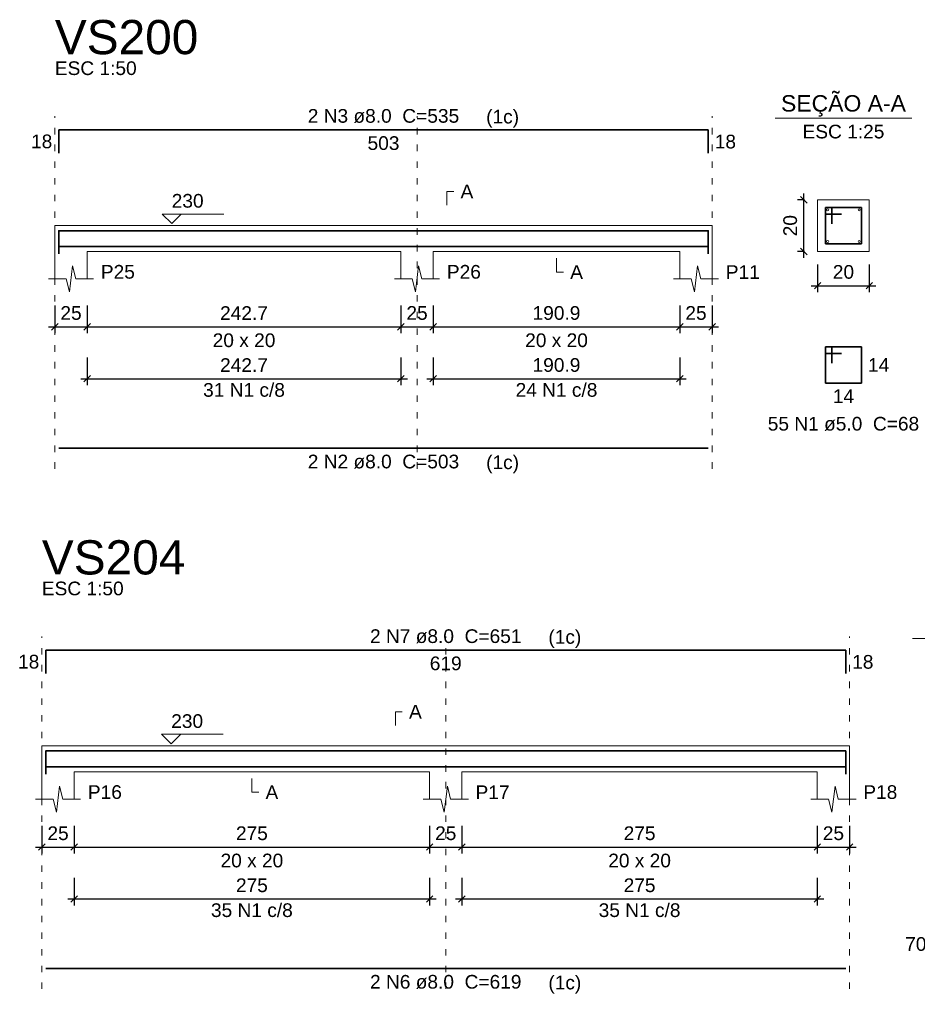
# Model space of a CAD drawing. Header units: millimetres. Extents: x 7 to 580, y -90 to 91.
# Drawn here: x 509.35 to 523.27, y -83.3 to -68.22 of the extents above; entities that cross this region are included whole.
import ezdxf

# ---------------------------------------------------------------- set-up
doc = ezdxf.new("R2010")
doc.units = ezdxf.units.MM
doc.linetypes.add('DOT2', pattern=[3.175, 0, -3.175])
for name, color, linetype, lineweight in [('DT-Barras na forma', 2, 'Continuous', 30), ('DT-Barras no corte', 5, 'Continuous', 5), ('DT-Barras rebatidas', 2, 'Continuous', 30), ('DT-Cotas', 9, 'Continuous', 5), ('DT-Forma', 5, 'Continuous', 5), ('DT-Pontilhado', 9, 'DOT2', 5), ('DT-Textos', 7, 'Continuous', 5), ('DT-Título', 3, 'Continuous', 20)]:
    doc.layers.add(name, color=color, linetype=linetype, lineweight=lineweight)
doc.styles.add('Arial', font='arial.ttf')
doc.styles.get("Standard").update_dxf_attribs({"font": 'arial.ttf'})
doc.dimstyles.new('UM_25.000000', dxfattribs={"dimtxt": 0.18, "dimasz": 0.1, "dimexe": 0.1, "dimexo": 0.2, "dimgap": 0, "dimtad": 1, "dimtih": 1, "dimtoh": 1, "dimdec": 1, "dimlfac": 25, "dimzin": 0, "dimdsep": 46, "dimtxsty": 'Standard', "dimblk": 'CLOSED', "dimblk1": 'CLOSED', "dimblk2": 'CLOSED', "dimcen": 0.09, "dimdle": 0.1, "dimadec": 1, "dimazin": 2, "dimtfac": 1, "dimtdec": 4, "dimtofl": 0, "dimtmove": 0, "dimatfit": 3, "dimldrblk": 'CLOSED', "dimfxl": 1, "dimtolj": 1, "dimarcsym": 0})
doc.dimstyles.new('UM_50.000000', dxfattribs={"dimtxt": 0.18, "dimasz": 0.1, "dimexe": 0.1, "dimexo": 0.2, "dimgap": 0, "dimtad": 1, "dimtih": 1, "dimtoh": 1, "dimdec": 1, "dimlfac": 50, "dimzin": 0, "dimdsep": 46, "dimtxsty": 'Standard', "dimblk": 'CLOSED', "dimblk1": 'CLOSED', "dimblk2": 'CLOSED', "dimcen": 0.09, "dimdle": 0.1, "dimadec": 1, "dimazin": 2, "dimtfac": 1, "dimtdec": 4, "dimtofl": 0, "dimtmove": 0, "dimatfit": 3, "dimldrblk": 'CLOSED', "dimfxl": 1, "dimtolj": 1, "dimarcsym": 0})

# ---------------------------------------------------------------- blocks, each defined once
blk = doc.blocks.new('_OBLIQUE')
at = {"color": 0, "linetype": 'ByBlock', "lineweight": -2}
blk.add_line((-0.5, -0.5), (0.5, 0.5), dxfattribs=at)
blk = doc.blocks.new('*D964')
at = {"layer": 'Defpoints', "color": 0, "transparency": 16777216}
for p in [(509.901, -72.449), (510.401, -72.449), (510.401, -72.979)]:
    blk.add_point(p, dxfattribs=at)
at = {"layer": 'DT-Cotas', "color": 0, "lineweight": -2, "transparency": 16777216}
for p, q in [((509.901, -72.649), (509.901, -73.079)), ((510.401, -72.649), (510.401, -73.079)), ((509.801, -72.979), (510.501, -72.979))]:
    blk.add_line(p, q, dxfattribs=at)
at = {"layer": 'DT-Cotas', "color": 0, "lineweight": -2, "transparency": 16777216, "xscale": 0.1, "yscale": 0.1, "zscale": 0.1, "rotation": 180}
blk.add_blockref('_OBLIQUE', (509.901, -72.979), dxfattribs=at)
at = {"layer": 'DT-Cotas', "color": 0, "lineweight": -2, "transparency": 16777216, "xscale": 0.1, "yscale": 0.1, "zscale": 0.1}
blk.add_blockref('_OBLIQUE', (510.401, -72.979), dxfattribs=at)
at = {"layer": 'DT-Cotas', "transparency": 16777216, "insert": (510.151, -72.767), "char_height": 0.2118, "attachment_point": 5, "rotation": 0.0057, "style": 'Arial'}
blk.add_mtext('\\A1;25', dxfattribs=at)
blk = doc.blocks.new('*D965')
at = {"layer": 'Defpoints', "color": 0, "transparency": 16777216}
for p in [(510.401, -72.449), (515.256, -72.449), (515.256, -72.979)]:
    blk.add_point(p, dxfattribs=at)
at = {"layer": 'DT-Cotas', "color": 0, "lineweight": -2, "transparency": 16777216}
for p, q in [((510.401, -72.649), (510.401, -73.079)), ((515.256, -72.649), (515.256, -73.079)), ((510.301, -72.979), (515.356, -72.979))]:
    blk.add_line(p, q, dxfattribs=at)
at = {"layer": 'DT-Cotas', "color": 0, "lineweight": -2, "transparency": 16777216, "xscale": 0.1, "yscale": 0.1, "zscale": 0.1, "rotation": 180}
blk.add_blockref('_OBLIQUE', (510.401, -72.979), dxfattribs=at)
at = {"layer": 'DT-Cotas', "color": 0, "lineweight": -2, "transparency": 16777216, "xscale": 0.1, "yscale": 0.1, "zscale": 0.1}
blk.add_blockref('_OBLIQUE', (515.256, -72.979), dxfattribs=at)
at = {"layer": 'DT-Cotas', "transparency": 16777216, "insert": (512.828, -72.767), "char_height": 0.2118, "attachment_point": 5, "rotation": 0.0057, "style": 'Arial'}
blk.add_mtext('\\A1;242.7', dxfattribs=at)
blk = doc.blocks.new('*D966')
at = {"layer": 'Defpoints', "color": 0, "transparency": 16777216}
for p in [(515.256, -72.449), (515.756, -72.449), (515.756, -72.979)]:
    blk.add_point(p, dxfattribs=at)
at = {"layer": 'DT-Cotas', "color": 0, "lineweight": -2, "transparency": 16777216}
for p, q in [((515.256, -72.649), (515.256, -73.079)), ((515.756, -72.649), (515.756, -73.079)), ((515.156, -72.979), (515.856, -72.979))]:
    blk.add_line(p, q, dxfattribs=at)
at = {"layer": 'DT-Cotas', "color": 0, "lineweight": -2, "transparency": 16777216, "xscale": 0.1, "yscale": 0.1, "zscale": 0.1, "rotation": 180}
blk.add_blockref('_OBLIQUE', (515.256, -72.979), dxfattribs=at)
at = {"layer": 'DT-Cotas', "color": 0, "lineweight": -2, "transparency": 16777216, "xscale": 0.1, "yscale": 0.1, "zscale": 0.1}
blk.add_blockref('_OBLIQUE', (515.756, -72.979), dxfattribs=at)
at = {"layer": 'DT-Cotas', "transparency": 16777216, "insert": (515.506, -72.767), "char_height": 0.2118, "attachment_point": 5, "rotation": 0.0057, "style": 'Arial'}
blk.add_mtext('\\A1;25', dxfattribs=at)
blk = doc.blocks.new('*D967')
at = {"layer": 'Defpoints', "color": 0, "transparency": 16777216}
for p in [(515.756, -72.449), (519.573, -72.449), (519.573, -72.979)]:
    blk.add_point(p, dxfattribs=at)
at = {"layer": 'DT-Cotas', "color": 0, "lineweight": -2, "transparency": 16777216}
for p, q in [((515.756, -72.649), (515.756, -73.079)), ((519.573, -72.649), (519.573, -73.079)), ((515.656, -72.979), (519.673, -72.979))]:
    blk.add_line(p, q, dxfattribs=at)
at = {"layer": 'DT-Cotas', "color": 0, "lineweight": -2, "transparency": 16777216, "xscale": 0.1, "yscale": 0.1, "zscale": 0.1, "rotation": 180}
blk.add_blockref('_OBLIQUE', (515.756, -72.979), dxfattribs=at)
at = {"layer": 'DT-Cotas', "color": 0, "lineweight": -2, "transparency": 16777216, "xscale": 0.1, "yscale": 0.1, "zscale": 0.1}
blk.add_blockref('_OBLIQUE', (519.573, -72.979), dxfattribs=at)
at = {"layer": 'DT-Cotas', "transparency": 16777216, "insert": (517.664, -72.767), "char_height": 0.2118, "attachment_point": 5, "rotation": 0.0057, "style": 'Arial'}
blk.add_mtext('\\A1;190.9', dxfattribs=at)
blk = doc.blocks.new('*D968')
at = {"layer": 'Defpoints', "color": 0, "transparency": 16777216}
for p in [(519.573, -72.449), (520.073, -72.449), (520.073, -72.979)]:
    blk.add_point(p, dxfattribs=at)
at = {"layer": 'DT-Cotas', "color": 0, "lineweight": -2, "transparency": 16777216}
for p, q in [((519.573, -72.649), (519.573, -73.079)), ((520.073, -72.649), (520.073, -73.079)), ((519.473, -72.979), (520.173, -72.979))]:
    blk.add_line(p, q, dxfattribs=at)
at = {"layer": 'DT-Cotas', "color": 0, "lineweight": -2, "transparency": 16777216, "xscale": 0.1, "yscale": 0.1, "zscale": 0.1, "rotation": 180}
blk.add_blockref('_OBLIQUE', (519.573, -72.979), dxfattribs=at)
at = {"layer": 'DT-Cotas', "color": 0, "lineweight": -2, "transparency": 16777216, "xscale": 0.1, "yscale": 0.1, "zscale": 0.1}
blk.add_blockref('_OBLIQUE', (520.073, -72.979), dxfattribs=at)
at = {"layer": 'DT-Cotas', "transparency": 16777216, "insert": (519.823, -72.767), "char_height": 0.2118, "attachment_point": 5, "rotation": 0.0057, "style": 'Arial'}
blk.add_mtext('\\A1;25', dxfattribs=at)
blk = doc.blocks.new('*D969')
at = {"layer": 'Defpoints', "color": 0, "transparency": 16777216}
for p in [(521.493, -71.014), (521.705, -71.014), (521.705, -71.814)]:
    blk.add_point(p, dxfattribs=at)
at = {"layer": 'DT-Cotas', "color": 0, "lineweight": -2, "transparency": 16777216}
for p, q in [((521.493, -71.914), (521.493, -70.914)), ((521.505, -71.014), (521.393, -71.014)), ((521.505, -71.814), (521.393, -71.814))]:
    blk.add_line(p, q, dxfattribs=at)
at = {"layer": 'DT-Cotas', "color": 0, "lineweight": -2, "transparency": 16777216, "xscale": 0.1, "yscale": 0.1, "zscale": 0.1}
for p, rotation in [((521.493, -71.014), 90), ((521.493, -71.814), 270)]:
    blk.add_blockref('_OBLIQUE', p, dxfattribs=dict(at, rotation=rotation))
at = {"layer": 'DT-Cotas', "transparency": 16777216, "insert": (521.282, -71.414), "char_height": 0.2118, "attachment_point": 5, "rotation": 90, "style": 'Arial'}
blk.add_mtext('\\A1;20', dxfattribs=at)
blk = doc.blocks.new('*D970')
at = {"layer": 'Defpoints', "color": 0, "transparency": 16777216}
for p in [(521.705, -71.814), (522.505, -71.814), (522.505, -72.343)]:
    blk.add_point(p, dxfattribs=at)
at = {"layer": 'DT-Cotas', "color": 0, "lineweight": -2, "transparency": 16777216}
for p, q in [((521.705, -72.014), (521.705, -72.443)), ((522.505, -72.014), (522.505, -72.443)), ((521.605, -72.343), (522.605, -72.343))]:
    blk.add_line(p, q, dxfattribs=at)
at = {"layer": 'DT-Cotas', "color": 0, "lineweight": -2, "transparency": 16777216, "xscale": 0.1, "yscale": 0.1, "zscale": 0.1, "rotation": 180}
blk.add_blockref('_OBLIQUE', (521.705, -72.343), dxfattribs=at)
at = {"layer": 'DT-Cotas', "color": 0, "lineweight": -2, "transparency": 16777216, "xscale": 0.1, "yscale": 0.1, "zscale": 0.1}
blk.add_blockref('_OBLIQUE', (522.505, -72.343), dxfattribs=at)
at = {"layer": 'DT-Cotas', "transparency": 16777216, "insert": (522.105, -72.131), "char_height": 0.2118, "attachment_point": 5, "rotation": 0.0057, "style": 'Arial'}
blk.add_mtext('\\A1;20', dxfattribs=at)
blk = doc.blocks.new('*D953')
at = {"layer": 'Defpoints', "color": 0, "transparency": 16777216}
for p in [(510.401, -73.254), (515.256, -73.254), (515.256, -73.783)]:
    blk.add_point(p, dxfattribs=at)
at = {"layer": 'DT-Cotas', "color": 0, "lineweight": -2, "transparency": 16777216}
for p, q in [((510.401, -73.454), (510.401, -73.883)), ((515.256, -73.454), (515.256, -73.883)), ((510.301, -73.783), (515.356, -73.783))]:
    blk.add_line(p, q, dxfattribs=at)
at = {"layer": 'DT-Cotas', "color": 0, "lineweight": -2, "transparency": 16777216, "xscale": 0.1, "yscale": 0.1, "zscale": 0.1, "rotation": 180}
blk.add_blockref('_OBLIQUE', (510.401, -73.783), dxfattribs=at)
at = {"layer": 'DT-Cotas', "color": 0, "lineweight": -2, "transparency": 16777216, "xscale": 0.1, "yscale": 0.1, "zscale": 0.1}
blk.add_blockref('_OBLIQUE', (515.256, -73.783), dxfattribs=at)
at = {"layer": 'DT-Cotas', "transparency": 16777216, "insert": (512.828, -73.572), "char_height": 0.2118, "attachment_point": 5, "rotation": 0.0057, "style": 'Arial'}
blk.add_mtext('\\A1;242.7', dxfattribs=at)
blk = doc.blocks.new('*D954')
at = {"layer": 'Defpoints', "color": 0, "transparency": 16777216}
for p in [(515.756, -73.254), (519.573, -73.254), (519.573, -73.783)]:
    blk.add_point(p, dxfattribs=at)
at = {"layer": 'DT-Cotas', "color": 0, "lineweight": -2, "transparency": 16777216}
for p, q in [((515.756, -73.454), (515.756, -73.883)), ((519.573, -73.454), (519.573, -73.883)), ((515.656, -73.783), (519.673, -73.783))]:
    blk.add_line(p, q, dxfattribs=at)
at = {"layer": 'DT-Cotas', "color": 0, "lineweight": -2, "transparency": 16777216, "xscale": 0.1, "yscale": 0.1, "zscale": 0.1, "rotation": 180}
blk.add_blockref('_OBLIQUE', (515.756, -73.783), dxfattribs=at)
at = {"layer": 'DT-Cotas', "color": 0, "lineweight": -2, "transparency": 16777216, "xscale": 0.1, "yscale": 0.1, "zscale": 0.1}
blk.add_blockref('_OBLIQUE', (519.573, -73.783), dxfattribs=at)
at = {"layer": 'DT-Cotas', "transparency": 16777216, "insert": (517.664, -73.572), "char_height": 0.2118, "attachment_point": 5, "rotation": 0.0057, "style": 'Arial'}
blk.add_mtext('\\A1;190.9', dxfattribs=at)
blk = doc.blocks.new('*D932')
at = {"layer": 'Defpoints', "color": 0, "transparency": 16777216}
for p in [(509.7, -80.502), (510.2, -80.502), (510.2, -81.032)]:
    blk.add_point(p, dxfattribs=at)
at = {"layer": 'DT-Cotas', "color": 0, "lineweight": -2, "transparency": 16777216}
for p, q in [((509.7, -80.702), (509.7, -81.132)), ((510.2, -80.702), (510.2, -81.132)), ((509.6, -81.032), (510.3, -81.032))]:
    blk.add_line(p, q, dxfattribs=at)
at = {"layer": 'DT-Cotas', "color": 0, "lineweight": -2, "transparency": 16777216, "xscale": 0.1, "yscale": 0.1, "zscale": 0.1, "rotation": 180}
blk.add_blockref('_OBLIQUE', (509.7, -81.032), dxfattribs=at)
at = {"layer": 'DT-Cotas', "color": 0, "lineweight": -2, "transparency": 16777216, "xscale": 0.1, "yscale": 0.1, "zscale": 0.1}
blk.add_blockref('_OBLIQUE', (510.2, -81.032), dxfattribs=at)
at = {"layer": 'DT-Cotas', "transparency": 16777216, "insert": (509.95, -80.82), "char_height": 0.2118, "attachment_point": 5, "rotation": 0.0057, "style": 'Arial'}
blk.add_mtext('\\A1;25', dxfattribs=at)
blk = doc.blocks.new('*D933')
at = {"layer": 'Defpoints', "color": 0, "transparency": 16777216}
for p in [(510.2, -80.502), (515.7, -80.502), (515.7, -81.032)]:
    blk.add_point(p, dxfattribs=at)
at = {"layer": 'DT-Cotas', "color": 0, "lineweight": -2, "transparency": 16777216}
for p, q in [((510.2, -80.702), (510.2, -81.132)), ((515.7, -80.702), (515.7, -81.132)), ((510.1, -81.032), (515.8, -81.032))]:
    blk.add_line(p, q, dxfattribs=at)
at = {"layer": 'DT-Cotas', "color": 0, "lineweight": -2, "transparency": 16777216, "xscale": 0.1, "yscale": 0.1, "zscale": 0.1, "rotation": 180}
blk.add_blockref('_OBLIQUE', (510.2, -81.032), dxfattribs=at)
at = {"layer": 'DT-Cotas', "color": 0, "lineweight": -2, "transparency": 16777216, "xscale": 0.1, "yscale": 0.1, "zscale": 0.1}
blk.add_blockref('_OBLIQUE', (515.7, -81.032), dxfattribs=at)
at = {"layer": 'DT-Cotas', "transparency": 16777216, "insert": (512.95, -80.82), "char_height": 0.2118, "attachment_point": 5, "rotation": 0.0057, "style": 'Arial'}
blk.add_mtext('\\A1;275', dxfattribs=at)
blk = doc.blocks.new('*D934')
at = {"layer": 'Defpoints', "color": 0, "transparency": 16777216}
for p in [(515.7, -80.502), (516.2, -80.502), (516.2, -81.032)]:
    blk.add_point(p, dxfattribs=at)
at = {"layer": 'DT-Cotas', "color": 0, "lineweight": -2, "transparency": 16777216}
for p, q in [((515.7, -80.702), (515.7, -81.132)), ((516.2, -80.702), (516.2, -81.132)), ((515.6, -81.032), (516.3, -81.032))]:
    blk.add_line(p, q, dxfattribs=at)
at = {"layer": 'DT-Cotas', "color": 0, "lineweight": -2, "transparency": 16777216, "xscale": 0.1, "yscale": 0.1, "zscale": 0.1, "rotation": 180}
blk.add_blockref('_OBLIQUE', (515.7, -81.032), dxfattribs=at)
at = {"layer": 'DT-Cotas', "color": 0, "lineweight": -2, "transparency": 16777216, "xscale": 0.1, "yscale": 0.1, "zscale": 0.1}
blk.add_blockref('_OBLIQUE', (516.2, -81.032), dxfattribs=at)
at = {"layer": 'DT-Cotas', "transparency": 16777216, "insert": (515.95, -80.82), "char_height": 0.2118, "attachment_point": 5, "rotation": 0.0057, "style": 'Arial'}
blk.add_mtext('\\A1;25', dxfattribs=at)
blk = doc.blocks.new('*D935')
at = {"layer": 'Defpoints', "color": 0, "transparency": 16777216}
for p in [(516.2, -80.502), (521.7, -80.502), (521.7, -81.032)]:
    blk.add_point(p, dxfattribs=at)
at = {"layer": 'DT-Cotas', "color": 0, "lineweight": -2, "transparency": 16777216}
for p, q in [((516.2, -80.702), (516.2, -81.132)), ((521.7, -80.702), (521.7, -81.132)), ((516.1, -81.032), (521.8, -81.032))]:
    blk.add_line(p, q, dxfattribs=at)
at = {"layer": 'DT-Cotas', "color": 0, "lineweight": -2, "transparency": 16777216, "xscale": 0.1, "yscale": 0.1, "zscale": 0.1, "rotation": 180}
blk.add_blockref('_OBLIQUE', (516.2, -81.032), dxfattribs=at)
at = {"layer": 'DT-Cotas', "color": 0, "lineweight": -2, "transparency": 16777216, "xscale": 0.1, "yscale": 0.1, "zscale": 0.1}
blk.add_blockref('_OBLIQUE', (521.7, -81.032), dxfattribs=at)
at = {"layer": 'DT-Cotas', "transparency": 16777216, "insert": (518.95, -80.82), "char_height": 0.2118, "attachment_point": 5, "rotation": 0.0057, "style": 'Arial'}
blk.add_mtext('\\A1;275', dxfattribs=at)
blk = doc.blocks.new('*D936')
at = {"layer": 'Defpoints', "color": 0, "transparency": 16777216}
for p in [(521.7, -80.502), (522.2, -80.502), (522.2, -81.032)]:
    blk.add_point(p, dxfattribs=at)
at = {"layer": 'DT-Cotas', "color": 0, "lineweight": -2, "transparency": 16777216}
for p, q in [((521.7, -80.702), (521.7, -81.132)), ((522.2, -80.702), (522.2, -81.132)), ((521.6, -81.032), (522.3, -81.032))]:
    blk.add_line(p, q, dxfattribs=at)
at = {"layer": 'DT-Cotas', "color": 0, "lineweight": -2, "transparency": 16777216, "xscale": 0.1, "yscale": 0.1, "zscale": 0.1, "rotation": 180}
blk.add_blockref('_OBLIQUE', (521.7, -81.032), dxfattribs=at)
at = {"layer": 'DT-Cotas', "color": 0, "lineweight": -2, "transparency": 16777216, "xscale": 0.1, "yscale": 0.1, "zscale": 0.1}
blk.add_blockref('_OBLIQUE', (522.2, -81.032), dxfattribs=at)
at = {"layer": 'DT-Cotas', "transparency": 16777216, "insert": (521.95, -80.82), "char_height": 0.2118, "attachment_point": 5, "rotation": 0.0057, "style": 'Arial'}
blk.add_mtext('\\A1;25', dxfattribs=at)
blk = doc.blocks.new('*D939')
at = {"layer": 'Defpoints', "color": 0, "transparency": 16777216}
for p in [(510.2, -81.307), (515.7, -81.307), (515.7, -81.836)]:
    blk.add_point(p, dxfattribs=at)
at = {"layer": 'DT-Cotas', "color": 0, "lineweight": -2, "transparency": 16777216}
for p, q in [((510.2, -81.507), (510.2, -81.936)), ((515.7, -81.507), (515.7, -81.936)), ((510.1, -81.836), (515.8, -81.836))]:
    blk.add_line(p, q, dxfattribs=at)
at = {"layer": 'DT-Cotas', "color": 0, "lineweight": -2, "transparency": 16777216, "xscale": 0.1, "yscale": 0.1, "zscale": 0.1, "rotation": 180}
blk.add_blockref('_OBLIQUE', (510.2, -81.836), dxfattribs=at)
at = {"layer": 'DT-Cotas', "color": 0, "lineweight": -2, "transparency": 16777216, "xscale": 0.1, "yscale": 0.1, "zscale": 0.1}
blk.add_blockref('_OBLIQUE', (515.7, -81.836), dxfattribs=at)
at = {"layer": 'DT-Cotas', "transparency": 16777216, "insert": (512.95, -81.625), "char_height": 0.2118, "attachment_point": 5, "rotation": 0.0057, "style": 'Arial'}
blk.add_mtext('\\A1;275', dxfattribs=at)
blk = doc.blocks.new('*D940')
at = {"layer": 'Defpoints', "color": 0, "transparency": 16777216}
for p in [(516.2, -81.307), (521.7, -81.307), (521.7, -81.836)]:
    blk.add_point(p, dxfattribs=at)
at = {"layer": 'DT-Cotas', "color": 0, "lineweight": -2, "transparency": 16777216}
for p, q in [((516.2, -81.507), (516.2, -81.936)), ((521.7, -81.507), (521.7, -81.936)), ((516.1, -81.836), (521.8, -81.836))]:
    blk.add_line(p, q, dxfattribs=at)
at = {"layer": 'DT-Cotas', "color": 0, "lineweight": -2, "transparency": 16777216, "xscale": 0.1, "yscale": 0.1, "zscale": 0.1, "rotation": 180}
blk.add_blockref('_OBLIQUE', (516.2, -81.836), dxfattribs=at)
at = {"layer": 'DT-Cotas', "color": 0, "lineweight": -2, "transparency": 16777216, "xscale": 0.1, "yscale": 0.1, "zscale": 0.1}
blk.add_blockref('_OBLIQUE', (521.7, -81.836), dxfattribs=at)
at = {"layer": 'DT-Cotas', "transparency": 16777216, "insert": (518.95, -81.625), "char_height": 0.2118, "attachment_point": 5, "rotation": 0.0057, "style": 'Arial'}
blk.add_mtext('\\A1;275', dxfattribs=at)

msp = doc.modelspace()

# ---------------------------------------------------------------- linework, layer by layer
at = {"layer": 'DT-Barras na forma'}
for p, q in [((521.9251, -71.1336), (521.8251, -71.1336)), ((521.8251, -71.1336), (521.8251, -71.6936)), ((522.3851, -71.1336), (521.8251, -71.1336)), ((521.8251, -71.1336), (521.8251, -71.2336)), ((521.9251, -71.3836), (521.9251, -71.1336)), ((522.3851, -71.6936), (522.3851, -71.1336)), ((521.8251, -71.2336), (522.0751, -71.2336)), ((521.8251, -71.6936), (522.3851, -71.6936))]:
    msp.add_line(p, q, dxfattribs=at)
for points in [[(509.9609, -71.8513), (509.9609, -71.4916), (520.013, -71.4916), (520.013, -71.8513)], [(509.9609, -71.7356), (520.013, -71.7356)], [(509.7597, -79.9044), (509.7597, -79.5447), (522.1402, -79.5447), (522.1402, -79.9044)], [(509.7597, -79.7887), (522.1402, -79.7887)]]:
    msp.add_lwpolyline(points, dxfattribs=at)
at = {"layer": 'DT-Barras no corte'}
for centre in [(521.8611, -71.1696), (522.3491, -71.1696), (521.8611, -71.6576), (522.3491, -71.6576)]:
    msp.add_circle(centre, 0.016, dxfattribs=at)
at = {"layer": 'DT-Barras rebatidas'}
for p, q in [((509.9609, -70.2923), (509.9609, -69.9326)), ((509.9609, -69.9326), (520.013, -69.9326)), ((520.013, -69.9326), (520.013, -70.2923)), ((521.9251, -73.2903), (521.8251, -73.2903)), ((521.8251, -73.2903), (521.8251, -73.8503)), ((522.3851, -73.2903), (521.8251, -73.2903)), ((521.8251, -73.2903), (521.8251, -73.3903)), ((521.8251, -73.3903), (522.0751, -73.3903)), ((521.9251, -73.5403), (521.9251, -73.2903)), ((522.3851, -73.8503), (522.3851, -73.2903)), ((521.8251, -73.8503), (522.3851, -73.8503)), ((509.9609, -74.8585), (520.013, -74.8585)), ((509.7597, -78.3454), (509.7597, -77.9857)), ((509.7597, -77.9857), (522.1402, -77.9857)), ((522.1402, -77.9857), (522.1402, -78.3454)), ((509.7597, -82.9116), (522.1402, -82.9116))]:
    msp.add_line(p, q, dxfattribs=at)
at = {"layer": 'DT-Forma'}
for p, q in [((522.5051, -71.0136), (521.7051, -71.0136)), ((521.7051, -71.0136), (521.7051, -71.8136)), ((522.5051, -71.8136), (522.5051, -71.0136)), ((509.9009, -71.4136), (510.4009, -71.4136)), ((510.4009, -71.4136), (515.2555, -71.4136)), ((515.2555, -71.4136), (515.7555, -71.4136)), ((515.7555, -71.4136), (519.573, -71.4136)), ((519.573, -71.4136), (520.073, -71.4136)), ((509.9009, -71.8136), (509.9009, -72.2372)), ((510.4009, -72.2372), (510.4009, -71.8136)), ((510.4009, -71.8136), (515.2555, -71.8136)), ((515.2555, -71.8136), (515.2555, -72.2372)), ((515.7555, -72.2372), (515.7555, -71.8136)), ((515.7555, -71.8136), (519.573, -71.8136)), ((519.573, -71.8136), (519.573, -72.2372)), ((520.073, -72.2372), (520.073, -71.8136)), ((521.7051, -71.8136), (522.5051, -71.8136)), ((510.1259, -72.4372), (510.1759, -72.0372)), ((510.1759, -72.0372), (510.2259, -72.2372)), ((515.4805, -72.4372), (515.5305, -72.0372)), ((515.5305, -72.0372), (515.5805, -72.2372)), ((519.798, -72.4372), (519.848, -72.0372)), ((519.848, -72.0372), (519.898, -72.2372)), ((509.8009, -72.2372), (510.0759, -72.2372)), ((510.0759, -72.2372), (510.1259, -72.4372)), ((510.2259, -72.2372), (510.5009, -72.2372)), ((515.1555, -72.2372), (515.4305, -72.2372)), ((515.4305, -72.2372), (515.4805, -72.4372)), ((515.5805, -72.2372), (515.8555, -72.2372)), ((519.473, -72.2372), (519.748, -72.2372)), ((519.748, -72.2372), (519.798, -72.4372)), ((519.898, -72.2372), (520.173, -72.2372)), ((509.6997, -79.4667), (510.1997, -79.4667)), ((510.1997, -79.4667), (515.6999, -79.4667)), ((515.6999, -79.4667), (516.1999, -79.4667)), ((516.1999, -79.4667), (521.7002, -79.4667)), ((521.7002, -79.4667), (522.2002, -79.4667)), ((509.6997, -79.8667), (509.6997, -80.2903)), ((510.1997, -80.2903), (510.1997, -79.8667)), ((510.1997, -79.8667), (515.6999, -79.8667)), ((515.6999, -79.8667), (515.6999, -80.2903)), ((516.1999, -80.2903), (516.1999, -79.8667)), ((516.1999, -79.8667), (521.7002, -79.8667)), ((521.7002, -79.8667), (521.7002, -80.2903)), ((522.2002, -80.2903), (522.2002, -79.8667)), ((509.9247, -80.4903), (509.9747, -80.0903)), ((509.9747, -80.0903), (510.0247, -80.2903)), ((515.9249, -80.4903), (515.9749, -80.0903)), ((515.9749, -80.0903), (516.0249, -80.2903)), ((521.9252, -80.4903), (521.9752, -80.0903)), ((521.9752, -80.0903), (522.0252, -80.2903)), ((509.5997, -80.2903), (509.8747, -80.2903)), ((509.8747, -80.2903), (509.9247, -80.4903)), ((510.0247, -80.2903), (510.2997, -80.2903)), ((515.5999, -80.2903), (515.8749, -80.2903)), ((515.8749, -80.2903), (515.9249, -80.4903)), ((516.0249, -80.2903), (516.2999, -80.2903)), ((521.6002, -80.2903), (521.8752, -80.2903)), ((521.8752, -80.2903), (521.9252, -80.4903)), ((522.0252, -80.2903), (522.3002, -80.2903))]:
    msp.add_line(p, q, dxfattribs=at)
at = {"layer": 'DT-Forma', "linetype": 'Continuous'}
for p, q in [((509.9009, -71.8136), (509.9009, -71.4136)), ((520.073, -71.4136), (520.073, -71.8136)), ((509.6997, -79.8667), (509.6997, -79.4667)), ((522.2002, -79.4667), (522.2002, -79.8667))]:
    msp.add_line(p, q, dxfattribs=at)
at = {"layer": 'DT-Pontilhado', "ltscale": 0.05}
for p, q in [((509.9009, -75.1762), (509.9009, -69.7208)), ((515.5055, -75.1762), (515.5055, -69.7208)), ((520.073, -75.1762), (520.073, -69.7208)), ((509.6997, -83.2293), (509.6997, -77.7739)), ((515.9499, -83.2293), (515.9499, -77.7739)), ((522.2002, -83.2293), (522.2002, -77.7739))]:
    msp.add_line(p, q, dxfattribs=at)
at = {"layer": 'DT-Textos'}
for p, q in [((521.0461, -69.7487), (523.1641, -69.7487)), ((523.1733, -77.8018), (525.2913, -77.8018))]:
    msp.add_line(p, q, dxfattribs=at)
for points in [[(515.9673, -71.0959), (515.9673, -70.8841), (516.0732, -70.8841)], [(511.8573, -71.2336), (511.7091, -71.3818), (511.5608, -71.2336), (512.5139, -71.2336)], [(517.6643, -71.9195), (517.6643, -72.1313), (517.7702, -72.1313)], [(515.1704, -79.149), (515.1704, -78.9372), (515.2763, -78.9372)], [(511.8498, -79.2867), (511.7015, -79.435), (511.5532, -79.2867), (512.5063, -79.2867)], [(512.9498, -79.9726), (512.9498, -80.1844), (513.0557, -80.1844)]]:
    msp.add_lwpolyline(points, dxfattribs=at)

# ---------------------------------------------------------------- texts
at = {"layer": 'DT-Barras rebatidas', "color": 7, "char_height": 0.2118, "line_spacing_factor": 0.9, "style": 'Arial'}
for s, insert, width, attachment_point in [('2 N3 ø8.0  C=535', (514.9865, -69.8263), 4.06656, 8), ('18', (509.861, -70.2184), 0.90832, 9), ('503', (514.987, -70.0299), 1.16248, 2), ('18', (520.113, -70.0066), 0.90832, 1), ('14', (522.4852, -73.4644), 0.90832, 1), ('31 N1 c/8', (512.8282, -74.0651), 2.28744, 8), ('24 N1 c/8', (517.6643, -74.0651), 2.28744, 8), ('14', (522.1051, -73.9476), 0.90832, 2), ('55 N1 ø5.0  C=68', (522.1055, -74.5913), 4.06656, 8), ('2 N2 ø8.0  C=503', (514.9865, -75.1763), 4.06656, 8), ('2 N7 ø8.0  C=651', (515.9503, -77.8794), 4.06656, 8), ('18', (509.6598, -78.2715), 0.90832, 9), ('619', (515.9499, -78.083), 1.16248, 2), ('18', (522.2402, -78.0597), 0.90832, 1), ('35 N1 c/8', (512.9498, -82.1182), 2.28744, 8), ('35 N1 c/8', (518.9501, -82.1182), 2.28744, 8), ('70 N1 ø5.0  C=68', (524.2323, -82.6444), 4.06656, 8), ('2 N6 ø8.0  C=619', (515.9503, -83.2294), 4.06656, 8)]:
    msp.add_mtext(s, dxfattribs=dict(at, insert=insert, width=width, attachment_point=attachment_point))
at = {"layer": 'DT-Textos', "line_spacing_factor": 0.798, "style": 'Arial'}
for s, insert, char_height, width, attachment_point in [('ESC 1:50', (509.9005, -69.0853), 0.2118, 2.03328, 7), ('SEÇÃO A-A', (522.1055, -69.7262), 0.25416, 2.744928, 8), ('(1c)', (516.5755, -69.8962), 0.2118, 1.01664, 7), ('ESC 1:25', (522.1055, -70.0663), 0.2118, 2.03328, 8), ('A', (516.1795, -70.9903), 0.2118, 0.25416, 7), ('230', (511.7095, -71.1383), 0.2118, 0.76248, 7), ('P25', (510.6125, -72.2373), 0.2118, 0.76248, 7), ('P26', (515.9675, -72.2373), 0.2118, 0.76248, 7), ('A', (517.8765, -72.2373), 0.2118, 0.25416, 7), ('P11', (520.2845, -72.2373), 0.2118, 0.76248, 7), ('20 x 20', (512.8285, -73.2963), 0.2118, 1.77912, 8), ('20 x 20', (517.6645, -73.2963), 0.2118, 1.77912, 8), ('(1c)', (516.5755, -75.2462), 0.2118, 1.01664, 7), ('ESC 1:50', (509.6993, -77.1384), 0.2118, 2.03328, 7), ('(1c)', (517.5383, -77.9493), 0.2118, 1.01664, 7), ('A', (515.3823, -79.0434), 0.2118, 0.25416, 7), ('230', (511.7013, -79.1914), 0.2118, 0.76248, 7), ('P16', (510.4113, -80.2904), 0.2118, 0.76248, 7), ('A', (513.1613, -80.2904), 0.2118, 0.25416, 7), ('P17', (516.4113, -80.2904), 0.2118, 0.76248, 7), ('P18', (522.4123, -80.2904), 0.2118, 0.76248, 7), ('20 x 20', (512.9503, -81.3494), 0.2118, 1.77912, 8), ('20 x 20', (518.9503, -81.3494), 0.2118, 1.77912, 8), ('(1c)', (517.5383, -83.2993), 0.2118, 1.01664, 7)]:
    msp.add_mtext(s, dxfattribs=dict(at, insert=insert, char_height=char_height, width=width, attachment_point=attachment_point))
at = {"layer": 'DT-Título', "char_height": 0.5295, "width": 3.177, "attachment_point": 7, "line_spacing_factor": 0.798, "style": 'Arial'}
for s, insert in [('VS200', (509.9005, -68.7675)), ('VS204', (509.6993, -76.8206))]:
    msp.add_mtext(s, dxfattribs=dict(at, insert=insert))

# ---------------------------------------------------------------- dimensions: what is measured, and where the dimension line sits
at = {"layer": 'DT-Cotas'}
dim = msp.add_linear_dim(base=(521.4933, -71.0136), p1=(521.7051, -71.8136), p2=(521.7051, -71.0136), angle=90, dimstyle='UM_25.000000', override={"dimtxt": 0.2118, "dimasz": 0.1, "dimexe": 0.1, "dimexo": 0.2, "dimtad": 1, "dimtih": 0, "dimtoh": 0, "dimdec": 1, "dimlfac": 25, "dimzin": 8, "dimtxsty": 'Arial', "dimblk": 'OBLIQUE', "dimblk1": 'OBLIQUE', "dimblk2": 'OBLIQUE', "dimsah": 1, "dimdle": 0.1, "dimse1": 0, "dimse2": 0, "dimclrt": 256, "dimadec": 1, "dimazin": 3, "dimtmove": 2, "dimldrblk": 'OBLIQUE'}, dxfattribs=at)
dim.commit()
dim.dimension.update_dxf_attribs({"geometry": '*D969', "text_midpoint": (521.2815, -71.4136), "dimtype": 160, "text_rotation": 90})
for base, p1, p2, dimstyle, override, picture, middle in [((522.5051, -72.3431), (521.7051, -71.8136), (522.5051, -71.8136), 'UM_25.000000', {"dimtxt": 0.2118, "dimasz": 0.1, "dimexe": 0.1, "dimexo": 0.2, "dimtad": 1, "dimtih": 0, "dimtoh": 0, "dimdec": 1, "dimlfac": 25, "dimzin": 8, "dimtxsty": 'Arial', "dimblk": 'OBLIQUE', "dimblk1": 'OBLIQUE', "dimblk2": 'OBLIQUE', "dimsah": 1, "dimdle": 0.1, "dimse1": 0, "dimse2": 0, "dimclrt": 256, "dimadec": 1, "dimazin": 3, "dimtmove": 2, "dimldrblk": 'OBLIQUE'}, '*D970', (522.1051, -72.1313)), ((510.4009, -72.9785), (509.9009, -72.449), (510.4009, -72.449), 'UM_50.000000', {"dimtxt": 0.2118, "dimasz": 0.1, "dimexe": 0.1, "dimexo": 0.2, "dimtad": 1, "dimtih": 0, "dimtoh": 0, "dimdec": 1, "dimlfac": 50, "dimzin": 8, "dimtxsty": 'Arial', "dimblk": 'OBLIQUE', "dimblk1": 'OBLIQUE', "dimblk2": 'OBLIQUE', "dimsah": 1, "dimdle": 0.1, "dimse1": 0, "dimse2": 0, "dimclrt": 256, "dimadec": 1, "dimazin": 3, "dimtmove": 2, "dimldrblk": 'OBLIQUE'}, '*D964', (510.1509, -72.7667)), ((515.2555, -72.9785), (510.4009, -72.449), (515.2555, -72.449), 'UM_50.000000', {"dimtxt": 0.2118, "dimasz": 0.1, "dimexe": 0.1, "dimexo": 0.2, "dimtad": 1, "dimtih": 0, "dimtoh": 0, "dimdec": 1, "dimlfac": 50, "dimzin": 8, "dimtxsty": 'Arial', "dimblk": 'OBLIQUE', "dimblk1": 'OBLIQUE', "dimblk2": 'OBLIQUE', "dimsah": 1, "dimdle": 0.1, "dimse1": 0, "dimse2": 0, "dimclrt": 256, "dimadec": 1, "dimazin": 3, "dimtmove": 2, "dimldrblk": 'OBLIQUE'}, '*D965', (512.8282, -72.7667)), ((515.7555, -72.9785), (515.2555, -72.449), (515.7555, -72.449), 'UM_50.000000', {"dimtxt": 0.2118, "dimasz": 0.1, "dimexe": 0.1, "dimexo": 0.2, "dimtad": 1, "dimtih": 0, "dimtoh": 0, "dimdec": 1, "dimlfac": 50, "dimzin": 8, "dimtxsty": 'Arial', "dimblk": 'OBLIQUE', "dimblk1": 'OBLIQUE', "dimblk2": 'OBLIQUE', "dimsah": 1, "dimdle": 0.1, "dimse1": 0, "dimse2": 0, "dimclrt": 256, "dimadec": 1, "dimazin": 3, "dimtmove": 2, "dimldrblk": 'OBLIQUE'}, '*D966', (515.5055, -72.7667)), ((519.573, -72.9785), (515.7555, -72.449), (519.573, -72.449), 'UM_50.000000', {"dimtxt": 0.2118, "dimasz": 0.1, "dimexe": 0.1, "dimexo": 0.2, "dimtad": 1, "dimtih": 0, "dimtoh": 0, "dimdec": 1, "dimlfac": 50, "dimzin": 8, "dimtxsty": 'Arial', "dimblk": 'OBLIQUE', "dimblk1": 'OBLIQUE', "dimblk2": 'OBLIQUE', "dimsah": 1, "dimdle": 0.1, "dimse1": 0, "dimse2": 0, "dimclrt": 256, "dimadec": 1, "dimazin": 3, "dimtmove": 2, "dimldrblk": 'OBLIQUE'}, '*D967', (517.6643, -72.7667)), ((520.073, -72.9785), (519.573, -72.449), (520.073, -72.449), 'UM_50.000000', {"dimtxt": 0.2118, "dimasz": 0.1, "dimexe": 0.1, "dimexo": 0.2, "dimtad": 1, "dimtih": 0, "dimtoh": 0, "dimdec": 1, "dimlfac": 50, "dimzin": 8, "dimtxsty": 'Arial', "dimblk": 'OBLIQUE', "dimblk1": 'OBLIQUE', "dimblk2": 'OBLIQUE', "dimsah": 1, "dimdle": 0.1, "dimse1": 0, "dimse2": 0, "dimclrt": 256, "dimadec": 1, "dimazin": 3, "dimtmove": 2, "dimldrblk": 'OBLIQUE'}, '*D968', (519.823, -72.7667)), ((515.2555, -73.7834), (510.4009, -73.2539), (515.2555, -73.2539), 'UM_50.000000', {"dimtxt": 0.2118, "dimasz": 0.1, "dimexe": 0.1, "dimexo": 0.2, "dimtad": 1, "dimtih": 0, "dimtoh": 0, "dimdec": 1, "dimlfac": 50, "dimzin": 8, "dimtxsty": 'Arial', "dimblk": 'OBLIQUE', "dimblk1": 'OBLIQUE', "dimblk2": 'OBLIQUE', "dimsah": 1, "dimdle": 0.1, "dimse1": 0, "dimse2": 0, "dimclrt": 256, "dimadec": 1, "dimazin": 3, "dimtmove": 2, "dimldrblk": 'OBLIQUE'}, '*D953', (512.8282, -73.5716)), ((519.573, -73.7834), (515.7555, -73.2539), (519.573, -73.2539), 'UM_50.000000', {"dimtxt": 0.2118, "dimasz": 0.1, "dimexe": 0.1, "dimexo": 0.2, "dimtad": 1, "dimtih": 0, "dimtoh": 0, "dimdec": 1, "dimlfac": 50, "dimzin": 8, "dimtxsty": 'Arial', "dimblk": 'OBLIQUE', "dimblk1": 'OBLIQUE', "dimblk2": 'OBLIQUE', "dimsah": 1, "dimdle": 0.1, "dimse1": 0, "dimse2": 0, "dimclrt": 256, "dimadec": 1, "dimazin": 3, "dimtmove": 2, "dimldrblk": 'OBLIQUE'}, '*D954', (517.6643, -73.5716)), ((510.1997, -81.0316), (509.6997, -80.5021), (510.1997, -80.5021), 'UM_50.000000', {"dimtxt": 0.2118, "dimasz": 0.1, "dimexe": 0.1, "dimexo": 0.2, "dimtad": 1, "dimtih": 0, "dimtoh": 0, "dimdec": 1, "dimlfac": 50, "dimzin": 8, "dimtxsty": 'Arial', "dimblk": 'OBLIQUE', "dimblk1": 'OBLIQUE', "dimblk2": 'OBLIQUE', "dimsah": 1, "dimdle": 0.1, "dimse1": 0, "dimse2": 0, "dimclrt": 256, "dimadec": 1, "dimazin": 3, "dimtmove": 2, "dimldrblk": 'OBLIQUE'}, '*D932', (509.9497, -80.8198)), ((515.6999, -81.0316), (510.1997, -80.5021), (515.6999, -80.5021), 'UM_50.000000', {"dimtxt": 0.2118, "dimasz": 0.1, "dimexe": 0.1, "dimexo": 0.2, "dimtad": 1, "dimtih": 0, "dimtoh": 0, "dimdec": 1, "dimlfac": 50, "dimzin": 8, "dimtxsty": 'Arial', "dimblk": 'OBLIQUE', "dimblk1": 'OBLIQUE', "dimblk2": 'OBLIQUE', "dimsah": 1, "dimdle": 0.1, "dimse1": 0, "dimse2": 0, "dimclrt": 256, "dimadec": 1, "dimazin": 3, "dimtmove": 2, "dimldrblk": 'OBLIQUE'}, '*D933', (512.9498, -80.8198)), ((516.1999, -81.0316), (515.6999, -80.5021), (516.1999, -80.5021), 'UM_50.000000', {"dimtxt": 0.2118, "dimasz": 0.1, "dimexe": 0.1, "dimexo": 0.2, "dimtad": 1, "dimtih": 0, "dimtoh": 0, "dimdec": 1, "dimlfac": 50, "dimzin": 8, "dimtxsty": 'Arial', "dimblk": 'OBLIQUE', "dimblk1": 'OBLIQUE', "dimblk2": 'OBLIQUE', "dimsah": 1, "dimdle": 0.1, "dimse1": 0, "dimse2": 0, "dimclrt": 256, "dimadec": 1, "dimazin": 3, "dimtmove": 2, "dimldrblk": 'OBLIQUE'}, '*D934', (515.9499, -80.8198)), ((521.7002, -81.0316), (516.1999, -80.5021), (521.7002, -80.5021), 'UM_50.000000', {"dimtxt": 0.2118, "dimasz": 0.1, "dimexe": 0.1, "dimexo": 0.2, "dimtad": 1, "dimtih": 0, "dimtoh": 0, "dimdec": 1, "dimlfac": 50, "dimzin": 8, "dimtxsty": 'Arial', "dimblk": 'OBLIQUE', "dimblk1": 'OBLIQUE', "dimblk2": 'OBLIQUE', "dimsah": 1, "dimdle": 0.1, "dimse1": 0, "dimse2": 0, "dimclrt": 256, "dimadec": 1, "dimazin": 3, "dimtmove": 2, "dimldrblk": 'OBLIQUE'}, '*D935', (518.9501, -80.8198)), ((522.2002, -81.0316), (521.7002, -80.5021), (522.2002, -80.5021), 'UM_50.000000', {"dimtxt": 0.2118, "dimasz": 0.1, "dimexe": 0.1, "dimexo": 0.2, "dimtad": 1, "dimtih": 0, "dimtoh": 0, "dimdec": 1, "dimlfac": 50, "dimzin": 8, "dimtxsty": 'Arial', "dimblk": 'OBLIQUE', "dimblk1": 'OBLIQUE', "dimblk2": 'OBLIQUE', "dimsah": 1, "dimdle": 0.1, "dimse1": 0, "dimse2": 0, "dimclrt": 256, "dimadec": 1, "dimazin": 3, "dimtmove": 2, "dimldrblk": 'OBLIQUE'}, '*D936', (521.9502, -80.8198)), ((515.6999, -81.8365), (510.1997, -81.307), (515.6999, -81.307), 'UM_50.000000', {"dimtxt": 0.2118, "dimasz": 0.1, "dimexe": 0.1, "dimexo": 0.2, "dimtad": 1, "dimtih": 0, "dimtoh": 0, "dimdec": 1, "dimlfac": 50, "dimzin": 8, "dimtxsty": 'Arial', "dimblk": 'OBLIQUE', "dimblk1": 'OBLIQUE', "dimblk2": 'OBLIQUE', "dimsah": 1, "dimdle": 0.1, "dimse1": 0, "dimse2": 0, "dimclrt": 256, "dimadec": 1, "dimazin": 3, "dimtmove": 2, "dimldrblk": 'OBLIQUE'}, '*D939', (512.9498, -81.6247)), ((521.7002, -81.8365), (516.1999, -81.307), (521.7002, -81.307), 'UM_50.000000', {"dimtxt": 0.2118, "dimasz": 0.1, "dimexe": 0.1, "dimexo": 0.2, "dimtad": 1, "dimtih": 0, "dimtoh": 0, "dimdec": 1, "dimlfac": 50, "dimzin": 8, "dimtxsty": 'Arial', "dimblk": 'OBLIQUE', "dimblk1": 'OBLIQUE', "dimblk2": 'OBLIQUE', "dimsah": 1, "dimdle": 0.1, "dimse1": 0, "dimse2": 0, "dimclrt": 256, "dimadec": 1, "dimazin": 3, "dimtmove": 2, "dimldrblk": 'OBLIQUE'}, '*D940', (518.9501, -81.6247))]:
    dim = msp.add_linear_dim(base=base, p1=p1, p2=p2, dimstyle=dimstyle, override=override, dxfattribs=at)
    dim.commit()
    dim.dimension.update_dxf_attribs({"geometry": picture, "text_midpoint": middle, "dimtype": 160, "text_rotation": 0.00573})

doc.saveas('drawing.dxf')
